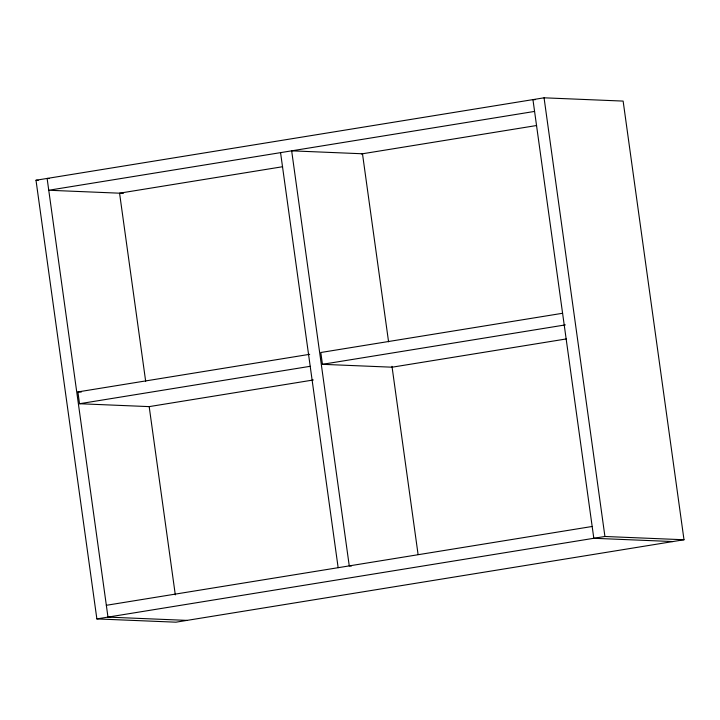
<?xml version="1.0" encoding="UTF-8"?>
<svg xmlns="http://www.w3.org/2000/svg" width="720" height="720" viewBox="0 0 720 720"><rect width="100%" height="100%" fill="white"/><g stroke="black" fill="none" stroke-linecap="round" stroke-linejoin="round"><path stroke-width="1.08" d="M36 180.243L544.059 97.812L623.133 101.088L684 539.757L175.941 622.188L96.867 618.912L36 180.243L38.223 180.333M534.582 111.42L48.753 190.251L123.372 193.347M282.618 166.725L119.565 193.185L145.665 381.24M361.377 153.954L536.625 125.514M313.335 379.98L149.184 406.62L79.533 403.731L77.895 391.923L309.69 354.312M562.608 313.272L320.805 352.503L322.443 364.32L392.103 367.2L566.244 338.949M79.533 403.731L310.221 366.3M322.443 364.32L565.362 324.9M106.344 605.304L592.173 526.473M96.867 618.912L604.926 536.481L684 539.757M535.167 99.702L532.944 99.612L593.811 538.281L672.885 541.557M49.338 178.533L47.115 178.443L107.982 617.112L187.056 620.388M77.895 391.923L81.261 392.058M351.459 565.974L349.263 565.884L291.663 150.84L362.484 153.774L388.575 341.82M544.059 97.812L604.926 536.481M391.977 366.3L418.068 554.355M280.557 152.64L338.148 567.693M149.211 406.827L175.311 594.882"/></g></svg>
